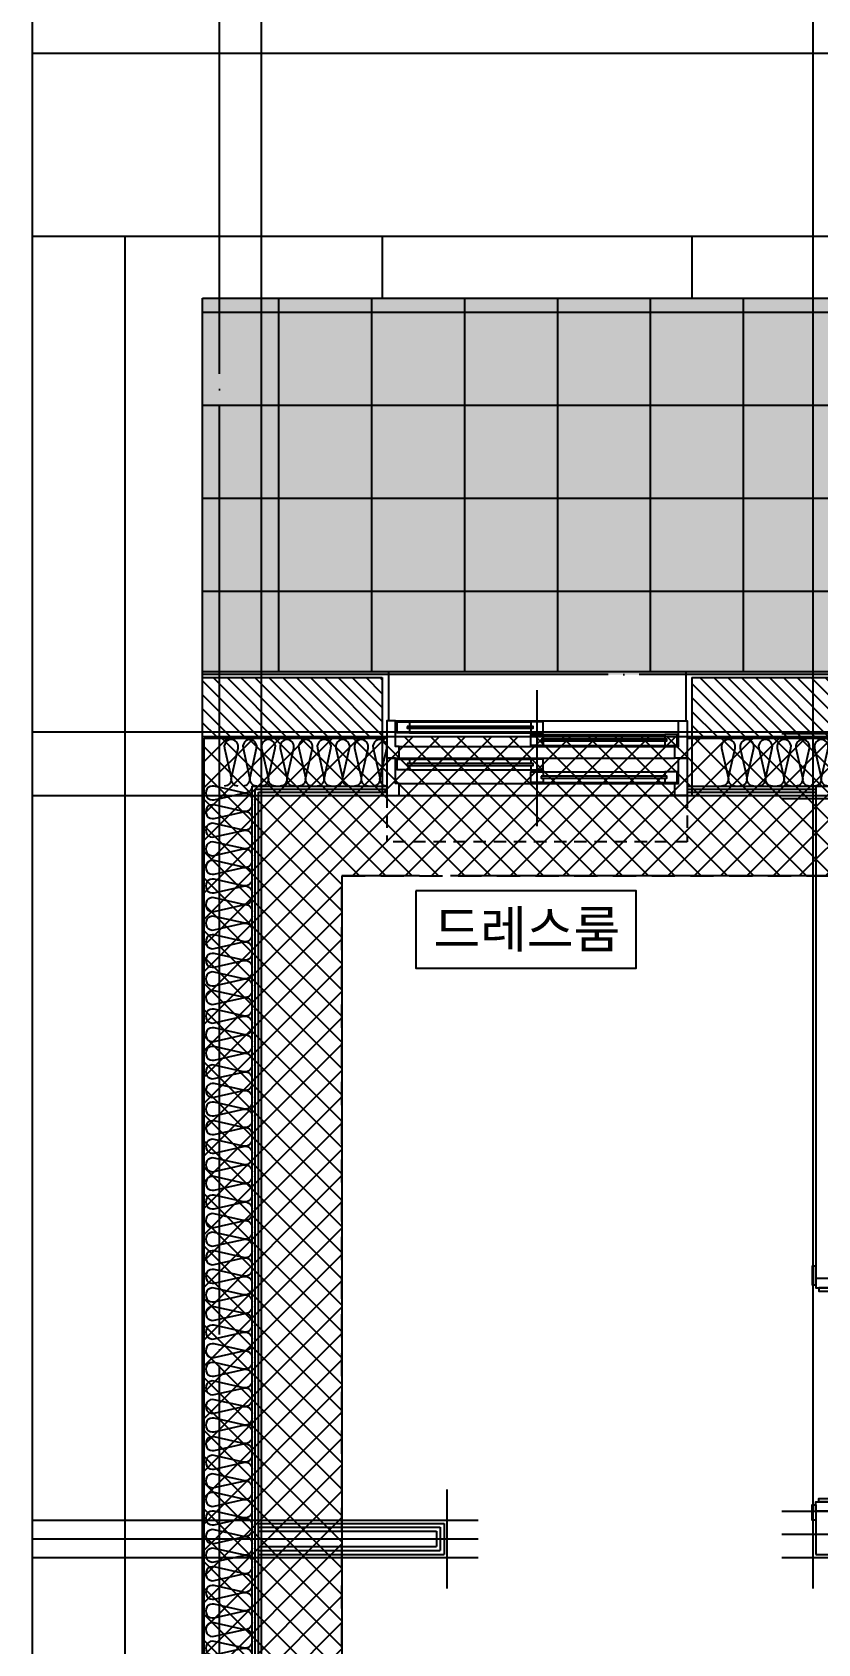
# Model space of a CAD drawing. Header units: millimetres. Extents: x -24416 to 92204, y -190080 to 23760.
# Drawn here: x 4003 to 6540, y 10704 to 15905 of the extents above; entities that cross this region are included whole.
import ezdxf
from ezdxf.enums import TextEntityAlignment as Align

# ---------------------------------------------------------------- set-up
doc = ezdxf.new("R2010")
doc.units = ezdxf.units.MM
doc.header["$LTSCALE"] = 50
for name, pattern in [('AUDIT_D_220706163347-0', [0]), ('CEN', [62, 60, -1, 0, -1]), ('H', [1.3, 0.8, -0.5]), ('HID', [2.5, 1.5, -1]), ('평면도(기준)$0$ACAD_ISO04W100', [30.5, 24, -3, 0.5, -3])]:
    doc.linetypes.add(name, pattern=pattern)
doc.layers.get('defpoints').update_dxf_attribs({"color": 139})
for name, color, linetype in [('84 A$0$0 TILE LINE & HATCH', 8, 'Continuous'), ('A_HAT', 8, 'Continuous'), ('AA-단열-바닥-욕실', 30, 'Continuous'), ('CEN_CON', 1, 'CEN'), ('CEN_WALL', 12, 'CEN'), ('CONC', 2, 'Continuous'), ('dan1', 7, 'HID'), ('ELE3_CON', 7, 'Continuous'), ('ELE4', 4, 'Continuous'), ('ETC', 6, 'Continuous'), ('FIN', 6, 'Continuous'), ('HAT', 9, 'Continuous'), ('INS', 252, 'Continuous'), ('SINA-F-DOOR', 5, 'Continuous'), ('SINA-F-FRAME', 4, 'Continuous'), ('SINA-F-단표시', 8, 'Continuous'), ('WAL', 3, 'Continuous'), ('WAL_DRY', 7, 'Continuous'), ('WIN', 4, 'Continuous'), ('바닥타일', 8, 'Continuous'), ('실명', 3, 'AUDIT_D_220706163347-0'), ('실명박스', 7, 'AUDIT_D_220706163347-0'), ('커튼박스', 6, 'Continuous')]:
    doc.layers.add(name, color=color, linetype=linetype)
for name, color, linetype, plot in [('AA-CEN', 1, 'CEN', False), ('Defpoint', 135, 'Continuous', False), ('MC', 135, 'Continuous', False)]:
    doc.layers.add(name, color=color, linetype=linetype, plot=plot)
doc.styles.add('HAUD01', font='Dotum.ttf')

# ---------------------------------------------------------------- blocks, each defined once
blk = doc.blocks.new('WIN_이중창_1000')
at = {"layer": 'Defpoint'}
for p, q in [((-15, 240), (-15, 0)), ((985, 240), (985, 0))]:
    blk.add_line(p, q, dxfattribs=at)
at = {"layer": 'WIN'}
blk.add_line((485, -100), (485, 340), dxfattribs=at)
at = {"layer": 'WIN', "color": 8}
for p, q in [((942, 240), (28, 240)), ((897, 237), (505, 237)), ((930, 158), (40, 158)), ((465, 196), (73, 196)), ((465, 161), (73, 161)), ((897, 202), (505, 202)), ((930, 120), (40, 120)), ((897, 117), (505, 117)), ((465, 76), (73, 76)), ((897, 82), (505, 82)), ((930, 38), (40, 38)), ((930, 0), (40, 0)), ((465, 41), (73, 41))]:
    blk.add_line(p, q, dxfattribs=at)
at = {"layer": 'WIN'}
for points in [[(40, 158), (28, 158), (28, 240), (0, 240), (0, 120), (40, 120), (40, 158)], [(505, 216.5), (505, 202), (465, 202), (465, 237), (505, 237), (505, 222.5)], [(904, 222.5), (904, 216.5), (498, 216.5), (498, 222.5), (904, 222.5)], [(897, 216.5), (897, 202), (937, 202), (937, 237), (897, 237), (897, 222.5)], [(930, 158), (942, 158), (942, 240), (970, 240), (970, 120), (930, 120), (930, 158)], [(73, 175.5), (73, 161), (33, 161), (33, 196), (73, 196), (73, 181.5)], [(472, 181.5), (472, 175.5), (66, 175.5), (66, 181.5), (472, 181.5)], [(465, 175.5), (465, 161), (505, 161), (505, 196), (465, 196), (465, 181.5)], [(40, 38), (28, 38), (28, 120), (0, 120), (0, 0), (40, 0), (40, 38)], [(505, 96.5), (505, 82), (465, 82), (465, 117), (505, 117), (505, 102.5)], [(897, 96.5), (897, 82), (937, 82), (937, 117), (897, 117), (897, 102.5)], [(930, 38), (942, 38), (942, 120), (970, 120), (970, 0), (930, 0), (930, 38)], [(73, 55.5), (73, 41), (33, 41), (33, 76), (73, 76), (73, 61.5)], [(472, 61.5), (472, 55.5), (66, 55.5), (66, 61.5), (472, 61.5)], [(465, 55.5), (465, 41), (505, 41), (505, 76), (465, 76), (465, 61.5)], [(904, 102.5), (904, 96.5), (498, 96.5), (498, 102.5), (904, 102.5)]]:
    blk.add_lwpolyline(points, dxfattribs=at)
blk = doc.blocks.new('insul1')
blk.add_lwpolyline([(0, 0, 0.480617), (0.146, 0.183), (0.004, 0.817, -1.249969), (0.296, 0.817), (0.154, 0.183, 0.480617), (0.3, 0, 0.480617)], format="xyb")
blk = doc.blocks.new('A$C016A76E2')
at = {"layer": 'SINA-F-단표시'}
h = blk.add_hatch(dxfattribs=at)
h.set_pattern_fill('AR-SAND', color=251, scale=10, angle=90)
h.set_pattern_definition([(127.5, (671299.453, 3999847.715), (-19.26823769, -0.62993358), [0, -15.2, 0, -17, 0, -16.25]), (97.5, (671299.453, 3999847.715), (-28.22146065, 17.69776705), [0, -8.2, 0, -13.7, 0, -5.25]), (57.5, (671299.453, 3999835.415), (-0.056590535, 31.14141862), [0, -5, 0, -18, 0, -23.5]), (47.5, (671299.453, 3999835.415), (-8.77675565, 30.06126605), [0, -2.5, 0, -11.8, 0, -13.5])])
h.paths.add_polyline_path([(-150, 770), (-110, 770), (-110, 80), (-150, 80)])
at = {"layer": '84 A$0$0 TILE LINE & HATCH'}
blk.add_line((-740, 80), (-740, 50), dxfattribs=at)
at = {"layer": 'SINA-F-DOOR', "color": 8}
for points in [[(-760, 126), (-760, 176), (-580, 176), (-580, 156), (-740, 156), (-740, 126)], [(-760, 70), (-760, 20), (-580, 20), (-580, 40), (-740, 40), (-740, 70)]]:
    blk.add_lwpolyline(points, dxfattribs=at)
at = {"layer": 'SINA-F-DOOR'}
blk.add_lwpolyline([(-150, 80), (-840, 80), (-840, 116), (-150, 116), (-150, 80)], dxfattribs=at)
at = {"layer": 'SINA-F-DOOR', "color": 8}
for points in [[(-720, 116), (-780, 116), (-780, 126), (-720, 126)], [(-720, 80), (-780, 80), (-780, 70), (-720, 70)]]:
    blk.add_lwpolyline(points, close=True, dxfattribs=at)
at = {"layer": 'SINA-F-DOOR', "color": 1, "linetype": '평면도(기준)$0$ACAD_ISO04W100', "ltscale": 20}
blk.add_arc((-149.4, 78.4), 691.6, 90.0471, 177.0967, dxfattribs=at)
at = {"layer": 'SINA-F-FRAME'}
for points in [[(0, 780), (0, 840), (12, 840), (12, 780)], [(0, 800), (0, 770), (-150, 770), (-150, 800)], [(-10, 770), (-10, 760), (-110, 760), (-110, 770)], [(0, 50), (0, 80), (-150, 80), (-150, 50)], [(-10, 80), (-10, 90), (-110, 90), (-110, 80)], [(0, 70), (0, 20), (12, 20), (12, 70)]]:
    blk.add_lwpolyline(points, close=True, dxfattribs=at)
at = {"layer": 'SINA-F-단표시', "color": 7}
blk.add_line((-150, 80), (-150, 770), dxfattribs=at)
at = {"layer": 'SINA-F-단표시', "color": 8}
blk.add_line((-110, 770), (-110, 80), dxfattribs=at)
blk = doc.blocks.new('U-76A(기본)', base_point=(206307.1, 38575.4))
at = {"layer": 'A_HAT'}
h = blk.add_hatch(dxfattribs=at)
h.set_pattern_fill('ANSI31', color=256, scale=10, style=0)
h.paths.add_polyline_path([(218812.1, 46595.4), (218272.1, 46595.4), (218272.1, 46405.4), (218812.1, 46405.4)])
h = blk.add_hatch(dxfattribs=at)
h.set_pattern_fill('ANSI31', color=256, scale=10, style=0)
h.paths.add_polyline_path([(220337.1, 46595.4), (219812.1, 46595.4), (219812.1, 46405.4), (220337.1, 46405.4)])
h.paths.add_polyline_path([(220392.1, 46595.4), (220337.1, 46595.4), (220337.1, 46405.4), (220392.1, 46405.4)])
at = {"layer": '바닥타일'}
h = blk.add_hatch(dxfattribs=at)
h.set_pattern_fill('_USER', color=256, scale=300, double=1, pattern_type=0)
h.set_pattern_definition([(0, (2e-09, -2e-12), (0, 300), []), (90, (2e-09, -2e-12), (-300, 2e-14), [])])
h.paths.add_polyline_path([(212252.1, 48410.4), (212252.1, 47055.4), (215982.1, 47055.4), (215982.1, 46605.4), (218272.1, 46605.4), (218272.1, 46615.4), (220392.1, 46615.4), (220392.1, 47820.4), (218162.1, 47820.4), (218162.1, 48410.4), (216422.1, 48410.4), (216422.1, 47525.4), (215752.1, 47525.4), (215752.1, 48410.4)])
at = {"layer": 'CEN_CON'}
for p, q in [((220337.1, 38275.4), (220337.1, 48910.4)), ((220942.1, 48610.4), (211102.1, 48610.4)), ((220942.1, 48020.4), (217602.8, 48020.4)), ((218522.1, 46415.4), (215482.1, 46415.4))]:
    blk.add_line(p, q, dxfattribs=at)
at = {"layer": 'CEN_WALL'}
for p, q in [((220942.1, 46420.4), (218172.1, 46420.4)), ((218522.1, 43830.4), (216282.1, 43830.4)), ((220942.1, 43815.4), (219502.1, 43815.4))]:
    blk.add_line(p, q, dxfattribs=at)
at = {"layer": 'CONC'}
for p, q in [((218812.1, 48020.4), (218362.1, 48020.4)), ((218812.1, 48020.4), (218812.1, 47820.4)), ((220642.1, 48020.4), (219812.1, 48020.4)), ((219812.1, 48020.4), (219812.1, 47820.4)), ((220642.1, 38575.4), (220642.1, 48020.4)), ((218812.1, 47820.4), (218162.1, 47820.4)), ((220392.1, 47820.4), (219812.1, 47820.4)), ((220392.1, 40265.4), (220392.1, 47820.4))]:
    blk.add_line(p, q, dxfattribs=at)
at = {"layer": 'dan1'}
blk.add_lwpolyline([(216592.1, 40715.4), (219942.1, 40715.4), (219942.1, 45955.4), (216592.1, 45955.4)], dxfattribs=at)
at = {"layer": 'ELE3_CON'}
for p, q in [((219812.1, 48020.4), (218812.1, 48020.4)), ((219812.1, 47820.4), (218812.1, 47820.4))]:
    blk.add_line(p, q, dxfattribs=at)
at = {"layer": 'ELE4'}
blk.add_line((219792.1, 46615.4), (218832.1, 46615.4), dxfattribs=at)
at = {"layer": 'FIN'}
for p, q in [((218832.1, 46615.4), (218272.1, 46615.4)), ((218832.1, 46615.4), (218832.1, 46455.4)), ((220392.1, 46615.4), (219792.1, 46615.4)), ((219792.1, 46615.4), (219792.1, 46455.4))]:
    blk.add_line(p, q, dxfattribs=at)
at = {"layer": 'INS'}
for p, q in [((218827.1, 46400.4), (215767.1, 46400.4)), ((220387.1, 46400.4), (219797.1, 46400.4)), ((220387.1, 40270.4), (220387.1, 46400.4)), ((218827.1, 46245.4), (218412.1, 46245.4)), ((220232.1, 46245.4), (219797.1, 46245.4)), ((220232.1, 40425.4), (220232.1, 46245.4))]:
    blk.add_line(p, q, dxfattribs=at)
at = {"layer": 'MC'}
for p, q in [((218422.1, 48910.4), (218422.1, 43655.4)), ((220202.1, 38275.4), (220202.1, 48910.4)), ((218522.1, 46205.4), (216927.1, 46205.4)), ((220942.1, 46215.4), (218172.1, 46215.4)), ((219602.1, 43655.4), (219602.1, 43975.4)), ((218522.1, 43905.4), (216282.1, 43905.4)), ((220942.1, 43875.4), (219502.1, 43875.4)), ((218522.1, 43755.4), (216282.1, 43755.4)), ((220942.1, 43755.4), (219502.1, 43755.4))]:
    blk.add_line(p, q, dxfattribs=at)
at = {"layer": 'WAL'}
for p, q in [((218812.1, 46595.4), (218272.1, 46595.4)), ((218812.1, 46595.4), (218812.1, 46405.4)), ((220392.1, 46595.4), (219812.1, 46595.4)), ((219812.1, 46595.4), (219812.1, 46405.4)), ((218812.1, 46405.4), (218272.1, 46405.4)), ((220392.1, 46405.4), (219812.1, 46405.4))]:
    blk.add_line(p, q, dxfattribs=at)
at = {"layer": 'WAL_DRY'}
for p, q in [((218412.1, 46245.4), (217102.1, 46245.4)), ((218412.1, 46245.4), (218412.1, 44655.4)), ((218827.1, 46235.4), (218412.1, 46235.4)), ((218827.1, 46225.4), (218412.1, 46225.4)), ((220222.1, 46235.4), (219797.1, 46235.4)), ((220212.1, 46225.4), (219797.1, 46225.4)), ((220212.1, 40445.4), (220212.1, 46225.4)), ((220222.1, 40435.4), (220222.1, 46235.4)), ((218412.1, 43905.4), (218412.1, 43765.4)), ((220212.1, 43865.4), (219612.1, 43865.4)), ((219612.1, 43865.4), (219612.1, 43765.4)), ((220212.1, 43852.9), (219624.6, 43852.9)), ((219624.6, 43852.9), (219624.6, 43777.9)), ((220212.1, 43840.4), (219637.1, 43840.4)), ((219637.1, 43840.4), (219637.1, 43790.4)), ((218412.1, 43765.4), (216592.1, 43765.4)), ((220212.1, 43765.4), (219612.1, 43765.4)), ((220212.1, 43777.9), (219624.6, 43777.9)), ((220212.1, 43790.4), (219637.1, 43790.4))]:
    blk.add_line(p, q, dxfattribs=at)
at = {"layer": '커튼박스', "linetype": 'H'}
for p, q in [((218827.1, 46215.4), (218827.1, 46065.4)), ((219797.1, 46215.4), (219797.1, 46065.4)), ((218827.1, 46065.4), (219797.1, 46065.4))]:
    blk.add_line(p, q, dxfattribs=at)
at = {"layer": 'INS', "xscale": 150, "yscale": 150, "zscale": 150, "row_count": 1, "row_spacing": 0, "column_spacing": 60}
for p, column_count in [((215612.1, 46245.4), 52), ((219797.1, 46245.4), 9)]:
    blk.add_blockref('insul1', p, dxfattribs=dict(at, column_count=column_count))
at = {"layer": 'INS', "xscale": 150.0000000000001, "yscale": 150.0000000000001, "zscale": 150.0000000000001, "rotation": 270, "row_count": 1, "column_count": 97, "row_spacing": 1.577721810442024e-30, "column_spacing": 60.00000000000004}
blk.add_blockref('insul1', (220232.1, 46245.4), dxfattribs=at)
at = {"layer": 'SINA-F-FRAME', "color": 0}
blk.add_blockref('A$C016A76E2', (218412.1, 43855.4), dxfattribs=at)
at = {"layer": 'WIN'}
blk.add_blockref('WIN_이중창_1000', (218827.1, 46215.4), dxfattribs=at)
blk = doc.blocks.new('A$C415C5DAF')
at = {"layer": '실명박스'}
blk.add_lwpolyline([(-7243.6, -5242.7), (-7243.6, -5492.7), (-6532.4, -5492.7), (-6532.4, -5242.7)], close=True, dxfattribs=at)
blk.add_lwpolyline([(-7243.6, -5242.7), (-7243.6, -5492.7), (-6532.4, -5492.7), (-6532.4, -5242.7)], close=True, dxfattribs=at)
at = {"layer": '실명', "style": 'HAUD01'}
blk.add_text('드레스룸', height=120, dxfattribs=at).set_placement((-6885.2, -5365.9), align=Align.MIDDLE)
blk = doc.blocks.new('A$C1CAF0AFA')
at = {"layer": 'ETC'}
h = blk.add_hatch(dxfattribs=at)
h.set_pattern_fill('CROSS', color=256, scale=10, angle=45)
h.set_pattern_definition([(45, (110765.9, -23760), (7e-15, 89.80256), [31.75, -95.25]), (135, (110788.35, -23760), (-89.80256, 7e-15), [31.75, -95.25])])
h.paths.add_polyline_path([(6393.3, -17757.9), (4553.3, -17757.9), (4553.3, -16467.9), (6393.3, -16467.9)])
h.paths.add_polyline_path([(6523.3, -17757.9), (6523.3, -16477.9), (8163.3, -16477.9), (8163.3, -16652.9), (18513.3, -16652.9), (18513.3, -17757.9)])
h.paths.add_polyline_path([(4553.3, -8712.9), (6783.3, -8712.9), (6783.3, -8122.9), (8523.3, -8122.9), (8523.3, -9007.9), (9193.3, -9007.9), (9193.3, -8122.9), (12693.3, -8122.9), (12693.3, -9477.9), (8963.3, -9477.9), (8963.3, -9927.9), (4553.3, -9927.9)])
at = {"layer": 'HAT'}
h = blk.add_hatch(dxfattribs=at)
h.set_pattern_fill('_USER', color=5, scale=60, angle=45, double=1, pattern_type=0)
h.set_pattern_definition([(45, (0, -23760), (-42.4264, 42.4264), []), (135, (0, -23760), (-42.4264, -42.4264), [])])
h.paths.add_polyline_path([(12573.3, -11732.9), (12263.3, -11732.9), (12263.3, -10137.9), (9623.3, -10137.9), (9623.3, -10577.9), (8553.3, -10577.9), (8553.3, -10287.9), (8353.3, -10287.9), (8353.3, -10577.9), (5003.3, -10577.9), (5003.3, -15817.9), (8353.3, -15817.9), (8353.3, -16107.9), (8553.3, -16107.9), (8553.3, -15817.9), (8823.3, -15817.9), (8823.3, -15992.9), (12773.3, -15992.9), (12773.3, -16282.9), (12973.3, -16282.9), (12973.3, -15992.9), (18513.3, -15992.9), (18513.3, -16442.9), (8373.3, -16442.9), (8373.3, -16267.9), (4553.3, -16267.9), (4553.3, -10127.9), (9173.3, -10127.9), (9173.3, -9687.9), (12713.3, -9687.9), (12713.3, -11282.9), (14563.3, -11282.9), (14563.3, -11132.9), (15963.3, -11132.9), (15963.3, -11282.9), (18526.3, -11282.9), (18526.3, -11732.9), (12773.3, -11732.9), (12773.3, -11410.4), (12573.3, -11410.4)])
at = {"layer": 'AA-CEN'}
blk.add_lwpolyline([(4553.3, -8712.9), (6783.3, -8712.9), (6783.3, -8122.9), (8523.3, -8122.9), (8523.3, -9007.9), (9193.3, -9007.9), (9193.3, -8122.9), (12693.3, -8122.9), (12693.3, -9477.9), (8963.3, -9477.9), (8963.3, -9927.9), (4553.3, -9927.9), (4553.3, -8712.9)], dxfattribs=at)
at = {"layer": 'AA-CEN', "color": 4}
for points in [[(12263.3, -10137.9), (9623.3, -10137.9), (9623.3, -10577.9), (8553.3, -10577.9), (8553.3, -10287.9), (8353.3, -10287.9), (8353.3, -10577.9), (5003.3, -10577.9), (5003.3, -15817.9), (8353.3, -15817.9), (8353.3, -16107.9), (8553.3, -16107.9), (8553.3, -15817.9), (8823.3, -15817.9), (8823.3, -15992.9), (12773.3, -15992.9)], [(18513.3, -16442.9), (8373.3, -16442.9), (8373.3, -16267.9), (4553.3, -16267.9), (4553.3, -10127.9), (9173.3, -10127.9), (9173.3, -9687.9), (12713.3, -9687.9)]]:
    blk.add_lwpolyline(points, dxfattribs=at)

msp = doc.modelspace()

# ---------------------------------------------------------------- linework, layer by layer
at = {"layer": 'defpoints'}
msp.add_lwpolyline([(19970.4, 18877.1), (4003.3, 18877.1), (4003.3, 5502.1), (19970.4, 5502.1)], close=True, dxfattribs=at)

# ---------------------------------------------------------------- block references
at = {"xscale": -1}
msp.add_blockref('U-76A(기본)', (18638.3, 5802.1), dxfattribs=at)
at = {"layer": 'AA-단열-바닥-욕실'}
msp.add_blockref('A$C1CAF0AFA', (0, 23760), dxfattribs=at)
at = {"layer": '실명박스'}
msp.add_blockref('A$C415C5DAF', (12485.4, 18377.1), dxfattribs=at)

doc.saveas('drawing.dxf')
